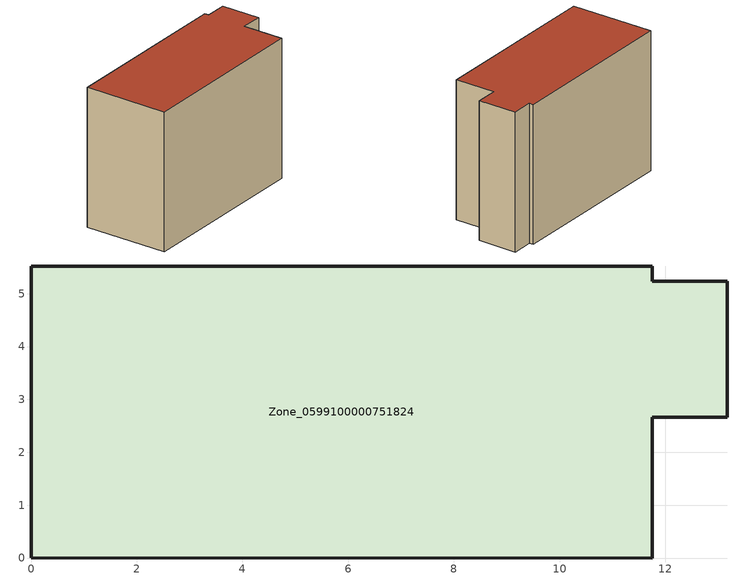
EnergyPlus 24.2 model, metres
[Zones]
Zone_0599100000751824
 floor ground (C_G): 11.76,5.24 13.18,5.24 13.17,2.66 11.75,2.67 11.75,0 0,0.01 0,5.53 11.76,5.52 z0
 wall outside (C_F): 0,5.53 0,0.01 11.75,0 11.75,2.67 13.17,2.66 13.18,5.24 11.76,5.24 11.76,5.52 0,5.53 z0:9.11
 roof outside (C_R): 11.76,5.24 11.76,5.52 0,5.53 0,0.01 11.75,0 11.75,2.67 13.17,2.66 13.18,5.24 z9.11
[BUILDING]
Pand.0599100000751824: North Axis=0; Terrain=City; Loads Convergence Tolerance Value=0.04; Temperature Convergence Tolerance Value=0.4; Solar Distribution=FullExterior; Maximum Number of Warmup Days=25; Minimum Number of Warmup Days=1
[Site:Location]
Rotterdam.The.Hague.AP_ZH_NLD Design_Conditions: Latitude=51.96; Longitude=4.45; Time Zone=1; Elevation=-4.5
[SITE:GROUNDTEMPERATURE:BUILDINGSURFACE]
18, 18, 18, 18, 18, 18, 18, 18, 18, 18, 18, 18
[MATERIAL] Thermal Absorptance=0.9; Solar Absorptance=0.7; Visible Absorptance=0.7
Name | Roughness | Thickness | Conductivity | Density | Specific Heat
G.TC.2006-2014 | MediumSmooth | 0.15 | 0.06 | 540 | 1210
F.TC.2006-2014 | Rough | 0.3 | 0.12 | 1920 | 840
R.TC.2006-2014 | MediumRough | 0.2 | 0.08 | 1500 | 1000
[CONSTRUCTION]
C_G: G.TC.2006-2014
C_F: F.TC.2006-2014
C_R: R.TC.2006-2014
[ZONE]
Zone_0599100000751824: Type=1; Multiplier=1; Ceiling Height=Autocalculate; Volume=Autocalculate; Floor Area=autocalculate; Part of Total Floor Area=Yes
[ZONEINFILTRATION:DESIGNFLOWRATE]
Infil_Zone_0599100000751824: Zone or ZoneList or Space or SpaceList=Zone_0599100000751824; Schedule=AlwaysOn; Design Flow Rate Calculation Method=Flow/Area; Flow Rate per Floor Area=0.0015; Constant Term Coefficient=1; Temperature Term Coefficient=0; Velocity Term Coefficient=0; Velocity Squared Term Coefficient=0
[HVACTEMPLATE:ZONE:IDEALLOADSAIRSYSTEM]
Zone_0599100000751824: Maximum Heating Supply Air Temperature=50; Minimum Cooling Supply Air Temperature=13; Maximum Heating Supply Air Humidity Ratio=0.0156; Minimum Cooling Supply Air Humidity Ratio=0.0077; Heating Limit=NoLimit; Cooling Limit=NoLimit; Dehumidification Control Type=ConstantSensibleHeatRatio; Cooling Sensible Heat Ratio=0.7; Dehumidification Setpoint=60; Humidification Control Type=None; Humidification Setpoint=30; Outdoor Air Method=None; Outdoor Air Flow Rate per Person=0.00944; Outdoor Air Flow Rate per Zone Floor Area=0; Outdoor Air Flow Rate per Zone=0; Demand Controlled Ventilation Type=None; Outdoor Air Economizer Type=NoEconomizer; Heat Recovery Type=None; Sensible Heat Recovery Effectiveness=0.7; Latent Heat Recovery Effectiveness=0.65
[ZONECONTROL:THERMOSTAT]
ThermostatControl_Zone_0599100000751824: Zone or ZoneList=Zone_0599100000751824; Control Type Schedule=DualSetpointControlType; Control 1=Thermostat_Zone_0599100000751824; Temperature Difference Between Cutout And Setpoint=0
[THERMOSTATSETPOINT:DUALSETPOINT]
Thermostat_Zone_0599100000751824: Heating Setpoint Temperature Schedule=HeatingSetpoint_Zone_0599100000751824; Cooling Setpoint Temperature Schedule=CoolingSetpoint_Zone_0599100000751824
[SCHEDULE:COMPACT]
HeatingSetpoint_Zone_0599100000751824: Through: 12/31, For: AllDays, Until: 24:00, 21
CoolingSetpoint_Zone_0599100000751824: Through: 12/31, For: AllDays, Until: 24:00, 24
DualSetpointControlType: Through: 12/31, For: AllDays, Until: 24:00, 4
AlwaysOn: Through: 12/31, For: AllDays, Until: 24:00, 1
